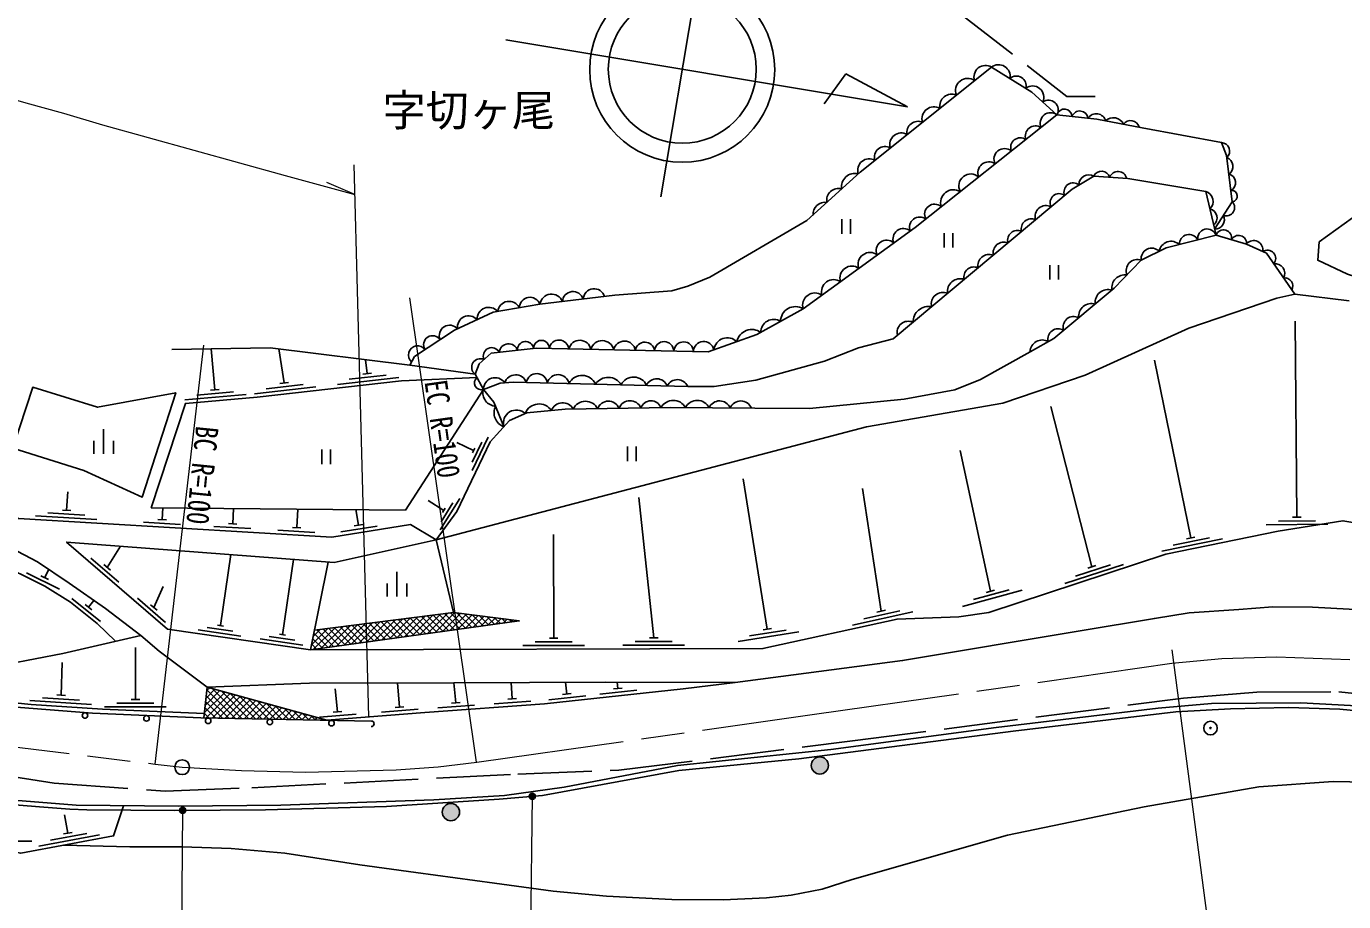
# Model space of a CAD drawing. Units: millimetres at full size, sheet at 1:1000; details may follow other scales. Extents: x 40000 to 680000, y 20000 to 380000.
# Drawn here: x 166166 to 272998, y 271894 to 342831 of the extents above; entities that cross this region are included whole.
import ezdxf
from ezdxf.enums import TextEntityAlignment as Align

# ---------------------------------------------------------------- set-up
doc = ezdxf.new("R2010")
doc.units = ezdxf.units.MM
doc.header["$LTSCALE"] = 1000
doc.linetypes.add('CHAIN', pattern=[18.5, 12, -1.5, 3.5, -1.5])
doc.linetypes.add('DASHED', pattern=[7.5, 6, -1.5])
for name, color, linetype, lineweight in [('M-BGD', 7, 'Continuous', 25), ('M-BMK', 2, 'CHAIN', 13), ('M-BMK-ROW', 30, 'DASHED', 25), ('M-BMK-SRVR', 3, 'Continuous', 25), ('M-STR-HTXT', 7, 'Continuous', 13), ('M-STR-STRC', 7, 'Continuous', 25)]:
    doc.layers.add(name, color=color, linetype=linetype, lineweight=lineweight)
doc.layers.add('M-BMK-HTXT', color=7, linetype='Continuous')
doc.styles.add('ＭＳ ゴシック', font='')
doc.styles.get('ＭＳ ゴシック').set_extended_font_data('MS Gothic')

msp = doc.modelspace()

# ---------------------------------------------------------------- hatches: boundary and pattern name
at = {"layer": 'M-BGD'}
for points in [[(262152, 285959, -0.41421), (262202, 286009, -0.41421)], [(231217, 282930, -1), (229817, 282930, -0.41421), (230517, 283630, -0.41421)], [(201296, 279149, -1), (199896, 279149, -0.41421), (200596, 279849, -0.41421)]]:
    msp.add_hatch(color=256, dxfattribs=at).paths.add_polyline_path(points)
at = {"layer": 'M-STR-STRC'}
for points in [[(207017, 280258, -0.41421), (207026, 280611, -0.41421), (207379, 280603, -1)], [(178654, 279117, -1), (179014, 279464, -1)]]:
    msp.add_hatch(color=256, dxfattribs=at).paths.add_polyline_path(points)

# ---------------------------------------------------------------- linework, layer by layer
at = {"layer": 'M-BGD'}
for p, q in [((261818, 329458), (255486, 330493)), ((262649, 325901), (261818, 329458)), ((232304, 327200), (232304, 326026)), ((233004, 327200), (233004, 326026)), ((240593, 326073), (240593, 324899)), ((241293, 326073), (241293, 324899)), ((249170, 323489), (249170, 322315)), ((249870, 323489), (249870, 322315)), ((269203, 303055), (269058, 318940)), ((181447, 313378), (181157, 316702)), ((187079, 313929), (186654, 316692)), ((193811, 314692), (193684, 315816)), ((260592, 301375), (257645, 315790)), ((191395, 313814), (196363, 314378)), ((192355, 314225), (195336, 314563)), ((193464, 314653), (194159, 314732)), ((179979, 312949), (182967, 313210)), ((181098, 313348), (181796, 313409)), ((184663, 313051), (189631, 313614)), ((185623, 313462), (188604, 313800)), ((186732, 313890), (187427, 313968)), ((179009, 312564), (183990, 312998)), ((252577, 299019), (249245, 312027)), ((172433, 308188), (172433, 310181)), ((171633, 308188), (171633, 309233)), ((173233, 308188), (173233, 309233)), ((202439, 308456), (201086, 309103)), ((202321, 307515), (203098, 309138)), ((202333, 306844), (203627, 309550)), ((214929, 308768), (214929, 307594)), ((215629, 308768), (215629, 307594)), ((190136, 308528), (190136, 307354)), ((190836, 308528), (190836, 307354)), ((202348, 308266), (202529, 308645)), ((244347, 297053), (241889, 308445)), ((226258, 293965), (224302, 306155)), ((169434, 303609), (169522, 305106)), ((199732, 302016), (201331, 304554)), ((217049, 293281), (215841, 304641)), ((235487, 295435), (233979, 305380)), ((169085, 303629), (169783, 303588)), ((177186, 302851), (177242, 303806)), ((182899, 302514), (182972, 303756)), ((188089, 302208), (188177, 303705)), ((193096, 302393), (192892, 303669)), ((200024, 303605), (198755, 304404)), ((199798, 302683), (200757, 304206)), ((199912, 303427), (200136, 303782)), ((166903, 303157), (171894, 302862)), ((167919, 303397), (170914, 303221)), ((175671, 302640), (178665, 302463)), ((176836, 302871), (177535, 302830)), ((182549, 302534), (183248, 302493)), ((191663, 301859), (194625, 302335)), ((192751, 302338), (193442, 302449)), ((266708, 302432), (271708, 302478)), ((267705, 302742), (270705, 302769)), ((268853, 303052), (269553, 303058)), ((181384, 302303), (184378, 302126)), ((186574, 301996), (189569, 301820)), ((187740, 302228), (188438, 302187)), ((208931, 293254), (208904, 301652)), ((258262, 300287), (263161, 301288)), ((259182, 300781), (262121, 301382)), ((260249, 301305), (260935, 301445)), ((172722, 298985), (173806, 300697)), ((200817, 295337), (199390, 301224)), ((171389, 299736), (173663, 297779)), ((172456, 299213), (172987, 298756)), ((181922, 294262), (182759, 300016)), ((186952, 293530), (187839, 299630)), ((189215, 292291), (190640, 299418)), ((250389, 297667), (255139, 299230)), ((251246, 298265), (254095, 299202)), ((166171, 298538), (168866, 297220)), ((167336, 298302), (167965, 297994)), ((167651, 298148), (167977, 298815)), ((196224, 296629), (196224, 298621)), ((252244, 298909), (252909, 299128)), ((176502, 295731), (177270, 297434)), ((195424, 296629), (195424, 297674)), ((197024, 296629), (197024, 297674)), ((242091, 295820), (246917, 297128)), ((242978, 296371), (245873, 297156)), ((244009, 296961), (244685, 297145)), ((169845, 296468), (172181, 294587)), ((170928, 295981), (171474, 295542)), ((171201, 295761), (171636, 296302)), ((175169, 296483), (177443, 294526)), ((176236, 295960), (176767, 295503)), ((197313, 294893), (195596, 293177)), ((197920, 294970), (196212, 293262)), ((198527, 295047), (196827, 293347)), ((198559, 293588), (197260, 294887)), ((199134, 295124), (197443, 293433)), ((199024, 293652), (197730, 294946)), ((199742, 295201), (198059, 293518)), ((199490, 293717), (198201, 295006)), ((199956, 293782), (198672, 295066)), ((200349, 295278), (198675, 293604)), ((200421, 293846), (199142, 295125)), ((200924, 295323), (199291, 293689)), ((200887, 293911), (199613, 295185)), ((201393, 295262), (199906, 293775)), ((201353, 293976), (200084, 295244)), ((201862, 295200), (200522, 293860)), ((201818, 294040), (200554, 295304)), ((202284, 294105), (201087, 295302)), ((202331, 295139), (201138, 293946)), ((202750, 294170), (201698, 295222)), ((202800, 295077), (201754, 294031)), ((203215, 294234), (202308, 295142)), ((203268, 295016), (202370, 294117)), ((203681, 294299), (202918, 295061)), ((203737, 294954), (202985, 294202)), ((204147, 294363), (203529, 294981)), ((204206, 294892), (203601, 294288)), ((204613, 294428), (204139, 294901)), ((233174, 294313), (238057, 295385)), ((234086, 294820), (237016, 295464)), ((235145, 295360), (235829, 295510)), ((180104, 293920), (183567, 293416)), ((180840, 294116), (182918, 293813)), ((181679, 294297), (182164, 294226)), ((190633, 294047), (189299, 292714)), ((190025, 293970), (189432, 293377)), ((191240, 294124), (189438, 292322)), ((191108, 292554), (189729, 293932)), ((191847, 294201), (190054, 292407)), ((191573, 292618), (190199, 293992)), ((192454, 294278), (190669, 292493)), ((192039, 292683), (190670, 294052)), ((192505, 292747), (191141, 294111)), ((193062, 294355), (191285, 292578)), ((192970, 292812), (191611, 294171)), ((193669, 294432), (191901, 292664)), ((193436, 292877), (192082, 294231)), ((194276, 294509), (192517, 292749)), ((193902, 292941), (192553, 294290)), ((194367, 293006), (193023, 294350)), ((194883, 294586), (193133, 292835)), ((194833, 293071), (193494, 294410)), ((195491, 294663), (193748, 292920)), ((195299, 293135), (193965, 294469)), ((196098, 294739), (194364, 293006)), ((195764, 293200), (194436, 294529)), ((196230, 293265), (194906, 294588)), ((196705, 294816), (194980, 293091)), ((196696, 293329), (195377, 294648)), ((197161, 293394), (195848, 294708)), ((197627, 293458), (196318, 294767)), ((198093, 293523), (196789, 294827)), ((204675, 294831), (204217, 294373)), ((205078, 294493), (204750, 294821)), ((205144, 294769), (204833, 294459)), ((205544, 294557), (205360, 294741)), ((205612, 294708), (205449, 294544)), ((206010, 294622), (205971, 294661)), ((206081, 294646), (206064, 294630)), ((224824, 293431), (227787, 293907)), ((225912, 293910), (226604, 294021)), ((185133, 293188), (188597, 292684)), ((185869, 293384), (187947, 293082)), ((186709, 293565), (187194, 293494)), ((189710, 292360), (189309, 292761)), ((190176, 292424), (189397, 293203)), ((190642, 292489), (189486, 293645)), ((207432, 292950), (210432, 292959)), ((208581, 293253), (209281, 293255)), ((215550, 292976), (218550, 292985)), ((216699, 293279), (217399, 293282)), ((223885, 292977), (228821, 293769)), ((175008, 288288), (175008, 292478)), ((189245, 292295), (189220, 292319)), ((206433, 292646), (211433, 292662)), ((214551, 292672), (219551, 292689)), ((168990, 288621), (169083, 291286)), ((196429, 287666), (196263, 289615)), ((201001, 288008), (200838, 289621)), ((205571, 288332), (205478, 289647)), ((210008, 288718), (209904, 289672)), ((214142, 289166), (214086, 289688)), ((168640, 288644), (169339, 288599)), ((182286, 288882), (180596, 287192)), ((181871, 288998), (180666, 287793)), ((182701, 288767), (180710, 286776)), ((181456, 289113), (180737, 288394)), ((182601, 286741), (180759, 288583)), ((181041, 289228), (180807, 288995)), ((183141, 286731), (180815, 289058)), ((183682, 286721), (181226, 289177)), ((183116, 288652), (181231, 286766)), ((183531, 288536), (181751, 286757)), ((184222, 286711), (181960, 288973)), ((184763, 286701), (182695, 288769)), ((185303, 286691), (183429, 288565)), ((191405, 287266), (191219, 289130)), ((208549, 288258), (211531, 288581)), ((209660, 288680), (210356, 288755)), ((212683, 288706), (215666, 289030)), ((213794, 289128), (214490, 289204)), ((166456, 288183), (171446, 287863)), ((167474, 288418), (170467, 288226)), ((172508, 287688), (177508, 287688)), ((173508, 287988), (176508, 287988)), ((174658, 288288), (175358, 288288)), ((181520, 286761), (180648, 287634)), ((182061, 286751), (180703, 288108)), ((183946, 288421), (182272, 286747)), ((184361, 288306), (182793, 286737)), ((184776, 288191), (183313, 286728)), ((185191, 288075), (183834, 286718)), ((185843, 286681), (184163, 288361)), ((185606, 287960), (184355, 286708)), ((186021, 287845), (184875, 286699)), ((186384, 286671), (184898, 288157)), ((186436, 287729), (185396, 286689)), ((186924, 286661), (185632, 287953)), ((186851, 287614), (185917, 286679)), ((187464, 286651), (186366, 287749)), ((187266, 287499), (186437, 286670)), ((187681, 287383), (186958, 286660)), ((188005, 286641), (187101, 287545)), ((194957, 287248), (197948, 287486)), ((196080, 287638), (196778, 287694)), ((199526, 287603), (202518, 287815)), ((200652, 287983), (201350, 288033)), ((204096, 287927), (207089, 288139)), ((205222, 288307), (205920, 288357)), ((180980, 286771), (180592, 287159)), ((188096, 287268), (187479, 286650)), ((188545, 286631), (187835, 287341)), ((188511, 287153), (187999, 286641)), ((188926, 287037), (188520, 286631)), ((189085, 286621), (188570, 287137)), ((189341, 286922), (189041, 286621)), ((189626, 286611), (189304, 286932)), ((189756, 286807), (189561, 286612)), ((189933, 286848), (192924, 287086)), ((190166, 286601), (190038, 286728)), ((190171, 286691), (190082, 286602)), ((191056, 287238), (191754, 287294)), ((169535, 277442), (169260, 278916)), ((161614, 276791), (166614, 276791)), ((167188, 276393), (172103, 277311)), ((168116, 276871), (171065, 277422)), ((169191, 277377), (169879, 277506))]:
    msp.add_line(p, q, dxfattribs=at)
for points in [[(229472, 327085), (233794, 331018), (244432, 339528), (247712, 337511), (249749, 335663)], [(280236, 337456), (278015, 333527), (277008, 330769), (275924, 329282), (274396, 327791), (271011, 325356), (270900, 323880), (273301, 322737), (276364, 321770), (279844, 321034), (286414, 320028), (291636, 317829), (294307, 317321), (295451, 317190), (297160, 313035), (301595, 295257), (302860, 292759), (304777, 290158), (307011, 287909), (309976, 285464), (314237, 282834)], [(204887, 310393), (204091, 312383), (203234, 313412), (202558, 314649), (202884, 315485), (203869, 316341), (207503, 316745), (221456, 316462), (225413, 317847), (229163, 319937), (238244, 326534), (249749, 335663), (252981, 335306), (256664, 334602)], [(256664, 334602), (263083, 333411), (263502, 332378), (263968, 328616), (262536, 326386)], [(95382, 332494), (101559, 325542), (104470, 322450), (106110, 321035), (114603, 315267), (117853, 313200), (122471, 310786), (128444, 308491), (132217, 307152), (133231, 306506), (144972, 304985), (146949, 304990), (154335, 305806), (157051, 305816), (159277, 305447), (160932, 305063), (165530, 302937), (190937, 301439), (197313, 302462), (199390, 301224)], [(255486, 330493), (252744, 330691), (250987, 329646), (236456, 317505)], [(213902, 321035), (218514, 321386), (219815, 321763), (221599, 322502), (229472, 327085)], [(247566, 316463), (249504, 317543), (254391, 321606), (256586, 323879), (258612, 324874), (262649, 325901), (265132, 325178), (266733, 324439), (269043, 321120)], [(274055, 302570), (272944, 302762), (267695, 301909), (258570, 300044), (244220, 295321), (241779, 294974), (236781, 294798), (225900, 292409), (189215, 292291), (177619, 293978), (169427, 301029), (191136, 299380), (199390, 301224), (234314, 310385), (245346, 312298), (252032, 314562), (260454, 318376), (267590, 320800), (269043, 321120), (273443, 320594)], [(197265, 315370), (197640, 316068), (200899, 318217), (204031, 319661), (207819, 320313), (213902, 321035)], [(236456, 317505), (233662, 316777), (230896, 315700), (225321, 314166), (221943, 313650), (219802, 313657)], [(177953, 316649), (185936, 316781), (197265, 315370), (202558, 314649)], [(225236, 311895), (229676, 311851), (237365, 312621), (241456, 313380), (243539, 314220), (247566, 316463)], [(202714, 314363), (196585, 314101), (184895, 312776), (179060, 312267), (176299, 303814)], [(176299, 303814), (196914, 303634), (203234, 313412)], [(219802, 313657), (205658, 314008), (204604, 313916), (203234, 313412)], [(199390, 301224), (201075, 303520), (203775, 309163), (205340, 310894), (206745, 311513), (209855, 311805), (218383, 311943), (225236, 311895)], [(124980, 302670), (129625, 301252), (133159, 300695), (141696, 299801), (145820, 299871), (154739, 300351), (159097, 300181), (161943, 299840), (163743, 299298), (165718, 298425), (167676, 297468), (169750, 296160), (171900, 294428), (173403, 292997)], [(180841, 289284), (176929, 292191), (175453, 293470), (172581, 295643), (169638, 297696), (167064, 299429), (164918, 300577)], [(102090, 296043), (116124, 296084), (120704, 295787), (125327, 295257), (133499, 294099), (150527, 291497), (155730, 290724), (158030, 290586), (161608, 290773), (164625, 291132), (169130, 292012), (175453, 293470)], [(189215, 292291), (206135, 294639), (200817, 295337), (189538, 293908)], [(190522, 286594), (198488, 287228), (208177, 287915), (219433, 289137), (223654, 289666), (237223, 291435), (251634, 293848), (257653, 294852), (260471, 295304), (264507, 295583), (267251, 295780), (270466, 295755), (273443, 295610), (276211, 295351), (279764, 294956), (283006, 294542), (287596, 293434), (289946, 292758)], [(77792, 286042), (83980, 289344), (88092, 291014), (90415, 291897), (93318, 292757), (95681, 293277), (98602, 293797), (102420, 294312), (106439, 294654), (111644, 294738), (117080, 294679), (123204, 294418), (125840, 294034), (131878, 292961), (141560, 291482), (150718, 289950), (158425, 288751), (162035, 288326), (166555, 287876), (172347, 287504), (180590, 287146)], [(91598, 291854), (95530, 292849), (100156, 293572), (104776, 294092), (109509, 294272), (114549, 294362), (121428, 294186), (124437, 293950), (128413, 293233), (144125, 290721), (157356, 288571), (164303, 287724), (171539, 287157), (180314, 286783), (194149, 286527)], [(180841, 289284), (189141, 289607), (200838, 289621), (213099, 289690), (223654, 289666)], [(180547, 286779), (180841, 289284), (190522, 286594)], [(82606, 276812), (91813, 280772), (94230, 281637), (100706, 283333), (112714, 285322), (120080, 285196), (128043, 284891), (137896, 284034), (150496, 281820), (159707, 280560), (170203, 279703), (178501, 279626), (186791, 279703), (199208, 280153), (204940, 280499), (209782, 281174), (218987, 282933), (231405, 284220), (244822, 286001), (257947, 287584), (262275, 287941), (269532, 288003), (275056, 287704)], [(160267, 280148), (167229, 279566), (169700, 279381), (171060, 279332), (178208, 279287), (185562, 279331), (195364, 279605), (204498, 280187), (208012, 280504), (219095, 282521), (228803, 283467), (246185, 285703), (259386, 287272), (263808, 287515), (268512, 287619), (272687, 287496), (275205, 287237)], [(277550, 281524), (272140, 281641), (266114, 281198), (256826, 279570), (245739, 277294), (233136, 273701), (230701, 272914), (228192, 272422), (226199, 272201), (222682, 272029), (218519, 272059), (213213, 272336), (208903, 272742), (204137, 273400), (197766, 274251), (193216, 274872), (187123, 275812), (182788, 276192), (178805, 276331), (174562, 276331), (169171, 276458)], [(87571, 270685), (106842, 273559), (122462, 276730), (131843, 280066), (149330, 278332), (160080, 276925), (165713, 275812), (173239, 277218), (174058, 279667)]]:
    msp.add_lwpolyline(points, dxfattribs=at)
msp.add_lwpolyline([(165080, 308651), (166685, 313588), (171948, 311964), (178283, 313142), (175572, 304678), (170824, 306844)], close=True, dxfattribs=at)
for centre, radius in [((170920, 286980), 225), ((175914, 286746), 225), ((180910, 286547), 225), ((185910, 286455), 225), ((190909, 286362), 225), ((262202, 285959), 550), ((262202, 285959), 50), ((230517, 282930), 700), ((200596, 279149), 700)]:
    msp.add_circle(centre, radius, dxfattribs=at)
for centre, radius, start, end in [((243946, 338737), 929, 58.40452, 198.9157), ((245007, 338777), 946, 349.39085, 127.42499), ((246466, 338028), 781, 344.2152, 132.60063), ((242500, 337635), 981, 54.67496, 202.64524), ((247767, 337080), 918, 335.68068, 126.79269), ((241208, 336372), 967, 66.4346, 190.88562), ((249062, 336057), 792, 330.22173, 125.34308), ((239779, 335337), 978, 60.61667, 196.70355), ((249235, 334985), 850, 52.88704, 203.97516), ((250348, 335509), 619, 1.82999, 165.54523), ((251602, 335301), 674, 7.11238, 160.26286), ((252935, 334968), 783, 14.93742, 147.90519), ((238473, 334244), 891, 65.56119, 191.75903), ((248013, 333932), 836, 57.83843, 199.02374), ((254322, 334537), 894, 23.5061, 134.86216), ((255718, 334494), 701, 13.08345, 145.2848), ((237120, 333263), 933, 58.98715, 198.33305), ((246776, 333015), 784, 55.24069, 201.6215), ((263055, 332719), 693, 312.46723, 87.64474), ((235800, 332237), 851, 59.35973, 197.96053), ((245494, 332074), 854, 49.72657, 207.13563), ((234525, 331157), 940, 60.36878, 197.87223), ((244218, 330963), 887, 54.41762, 202.44458), ((263250, 331483), 774, 304.74039, 69.38905), ((233342, 329847), 1062, 74.22818, 190.37464), ((242755, 329903), 966, 48.30678, 208.55542), ((251068, 329397), 751, 50.63643, 200.98933), ((252327, 330027), 784, 57.88887, 183.61601), ((253367, 330416), 682, 15.58316, 156.16555), ((254698, 330357), 716, 11.45191, 160.29681), ((263530, 330160), 705, 297.35882, 76.77061), ((232023, 328745), 951, 73.21524, 191.38759), ((241359, 328548), 1047, 58.51635, 198.34584), ((249922, 328547), 732, 52.5634, 207.19526), ((261557, 328645), 854, 314.08253, 72.22697), ((263908, 329075), 463, 277.38032, 96.74905), ((230917, 327616), 956, 79.59257, 185.01026), ((239828, 327609), 812, 48.5912, 208.27097), ((248860, 327421), 893, 62.54115, 197.21752), ((262004, 327317), 730, 307.96648, 78.34301), ((263476, 328146), 680, 250.87315, 43.70821), ((238629, 326546), 834, 54.491, 200.88995), ((247665, 326418), 814, 65.1242, 194.63445), ((262532, 327177), 792, 270.26911, 24.31225), ((237302, 325595), 853, 50.01824, 201.98398), ((246537, 325499), 790, 64.51767, 195.24102), ((260462, 325176), 791, 26.16841, 182.3733), ((261928, 325646), 765, 19.47462, 189.06706), ((263259, 325688), 646, 346.73518, 160.80232), ((264470, 325224), 663, 356.04424, 151.49325), ((235929, 324674), 836, 45.92602, 206.07619), ((245460, 324451), 898, 69.45786, 190.30079), ((257429, 324006), 853, 43.7255, 188.57044), ((259001, 324447), 967, 46.09442, 171.13269), ((265692, 324716), 754, 349.37759, 137.72044), ((234586, 323544), 966, 52.2397, 199.76252), ((244259, 323421), 925, 69.89307, 189.86558), ((256273, 323019), 915, 70.02371, 201.98098), ((266815, 324019), 676, 319.66493, 124.35259), ((233110, 322444), 959, 53.70556, 198.29666), ((243011, 322520), 815, 65.64276, 194.1159), ((255246, 321640), 1052, 80.21605, 190.08936), ((267440, 322806), 782, 331.62902, 98.04837), ((212208, 320671), 893, 17.22616, 176.31494), ((231649, 321313), 996, 56.44975, 195.55245), ((241886, 321352), 1025, 70.99499, 188.76366), ((268232, 321798), 645, 330.41597, 99.26143), ((205314, 319622), 923, 25.85169, 173.68049), ((207009, 320009), 864, 20.53951, 178.9927), ((208760, 320183), 950, 21.3922, 172.14889), ((210498, 320483), 854, 16.65829, 176.88282), ((230121, 320223), 1000, 55.36346, 196.63874), ((240501, 320329), 944, 66.73643, 193.02223), ((253897, 320446), 1058, 72.75026, 186.73359), ((203672, 319109), 950, 40.28956, 183.09481), ((228531, 318912), 1204, 58.34346, 179.92015), ((239351, 318857), 1280, 79.62624, 180.13244), ((252530, 319346), 1025, 72.02812, 187.45573), ((200496, 317770), 842, 41.13714, 203.02171), ((202035, 318457), 914, 41.13114, 188.35822), ((226766, 318049), 1031, 57.03511, 181.22849), ((237698, 318015), 918, 66.07201, 193.68665), ((251102, 318461), 858, 61.367, 198.11685), ((199117, 317033), 729, 34.02998, 212.7715), ((206651, 316640), 650, 7.21514, 185.47747), ((207933, 316745), 638, 358.0161, 182.1081), ((209362, 316600), 804, 6.47104, 169.61731), ((211049, 316474), 915, 11.40095, 166.27841), ((212868, 316406), 956, 12.76516, 164.9142), ((214672, 316432), 892, 9.66435, 168.015), ((223010, 316495), 1095, 45.41026, 173.15753), ((225005, 317005), 1256, 54.45826, 167.56359), ((248547, 316432), 982, 60.09128, 178.15348), ((249837, 317499), 828, 57.05443, 195.11904), ((197898, 316197), 750, 36.03326, 228.97027), ((203907, 316108), 688, 26.3748, 203.99218), ((205282, 316339), 761, 18.33663, 174.35597), ((216324, 316452), 784, 7.19805, 170.4813), ((217888, 316491), 788, 2.00216, 175.67717), ((219468, 316468), 794, 1.30527, 176.37408), ((221101, 316445), 841, 12.39352, 177.17785), ((202977, 315202), 694, 64.27999, 232.81208), ((203061, 313935), 551, 129.05315, 288.31421), ((204179, 313415), 944, 34.2768, 180.20367), ((205845, 313657), 932, 20.37473, 161.85454), ((207560, 313837), 854, 6.88374, 170.27165), ((209289, 313688), 917, 13.10488, 164.05054), ((211238, 313360), 1183, 24.03671, 153.11871), ((213350, 313130), 1253, 31.78209, 145.37332), ((215424, 313283), 1130, 23.85471, 153.30072), ((217292, 313343), 923, 22.57964, 154.57579), ((218963, 313279), 920, 24.23483, 152.9206), ((204275, 313138), 1089, 167.24666, 267.32542), ((205283, 311512), 1187, 153.05799, 250.51793), ((207747, 311043), 1189, 33.53855, 159.24662), ((209651, 311337), 982, 29.1292, 158.33696), ((211511, 311335), 1111, 27.48534, 154.36922), ((213369, 311529), 929, 21.90399, 159.95057), ((215122, 311536), 954, 22.69593, 159.15868), ((216821, 311616), 868, 21.27078, 160.58377), ((218629, 311373), 1144, 29.37129, 150.83248), ((220578, 311451), 1068, 26.1359, 153.06636), ((222389, 311550), 929, 22.73216, 156.4701), ((224103, 311538), 934, 22.59013, 156.61214), ((205921, 310667), 1070, 48.16809, 194.8414), ((194145, 286302), 225, 268.93679, 88.93679)]:
    msp.add_arc(centre, radius, start, end, dxfattribs=at)
at = {"layer": 'M-BMK'}
msp.add_lwpolyline([(80721, 280426), (89749, 284668), (96619, 286848), (104346, 288663), (111055, 289536), (119380, 289927), (124202, 289497), (125684, 289267), (142106, 287235), (157722, 285356), (176611, 283044), (178803, 282791), (183619, 282517), (188802, 282379), (196151, 282568), (199575, 282824), (202695, 283191), (229886, 287062), (248576, 289702), (259057, 291222), (263106, 291609), (267540, 291741), (273495, 291513)], dxfattribs=at)
at = {"layer": 'M-BMK-ROW'}
for points in [[(241397, 344253), (250540, 337145), (252844, 337141)], [(114725, 289708), (123393, 288836), (141019, 285898), (168418, 281482), (177422, 280852), (184451, 281123), (206029, 282224), (214213, 282542), (233168, 284920), (260004, 288389), (265963, 288874), (272600, 288888), (282231, 287911), (286034, 287140), (292343, 285084), (298422, 282933), (305904, 278790), (309452, 276223)]]:
    msp.add_lwpolyline(points, dxfattribs=at)
at = {"layer": 'M-BMK-SRVR'}
for p, q in [((221091, 349720), (217633, 329006)), ((205060, 341750), (237638, 336312)), ((232637, 338978), (230868, 336554)), ((237638, 336312), (232637, 338978))]:
    msp.add_line(p, q, dxfattribs=at)
for centre, radius in [((219355, 339321), 7500), ((219362, 339363), 6000), ((178803, 282791), 600)]:
    msp.add_circle(centre, radius, dxfattribs=at)
at = {"layer": 'M-STR-HTXT'}
for p, q in [((192737, 331602), (193904, 286863)), ((192800, 329200), (190543, 330168)), ((197233, 320843), (202659, 283191)), ((176611, 283044), (180552, 317003)), ((259059, 292309), (263454, 258970)), ((207198, 280430), (206670, 243223)), ((178834, 279290), (178478, 243146))]:
    msp.add_line(p, q, dxfattribs=at)
msp.add_lwpolyline([(79870, 332083), (100420, 338282), (109715, 340916), (123742, 340916), (134877, 341185), (143668, 340573), (148008, 340396), (152970, 340086), (154969, 339874), (156272, 339456), (166130, 336636), (169187, 335787), (172330, 334840), (187163, 330734), (192800, 329200)], dxfattribs=at)
at = {"layer": 'M-STR-STRC'}
for centre in [(207198, 280430), (178834, 279290)]:
    msp.add_circle(centre, 250, dxfattribs=at)

# ---------------------------------------------------------------- texts
at = {"layer": 'M-BMK-HTXT', "style": 'ＭＳ ゴシック'}
msp.add_text('字切ヶ尾', height=2566, dxfattribs=at).set_placement((202049, 336027), align=Align.MIDDLE_CENTER)
at = {"layer": 'M-STR-HTXT', "style": 'ＭＳ ゴシック', "width": 0.8}
for s, rotation, p in [('EC R=100', 278.068, (198467, 310002)), ('BC R=100', 264.281, (178990, 306590))]:
    msp.add_text(s, height=1833, rotation=rotation, dxfattribs=at).set_placement(p, align=Align.BOTTOM_CENTER)

doc.saveas('drawing.dxf')
